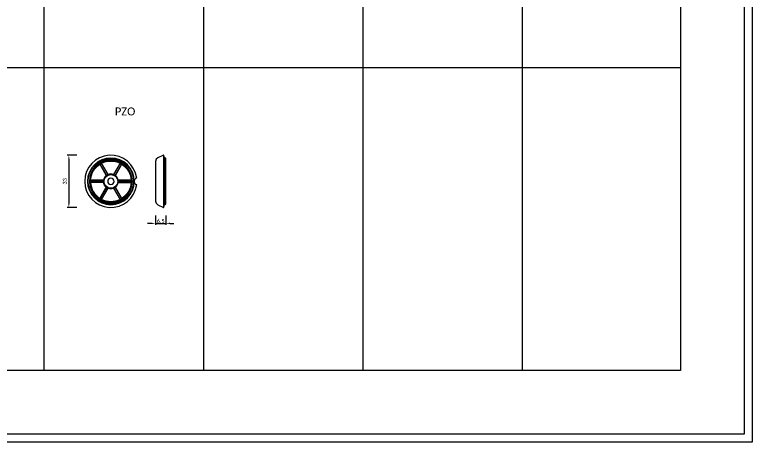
# Model space of a CAD drawing. Header units: millimetres. Extents: x 0 to 7790, y 0 to 17467.
# Drawn here: x 526.7 to 989.5, y 14745.7 to 15013.8 of the extents above; entities that cross this region are included whole.
import ezdxf

# ---------------------------------------------------------------- set-up
doc = ezdxf.new("R2010")
doc.units = ezdxf.units.MM
doc.header["$PDMODE"] = 35
doc.layers.get('0').update_dxf_attribs({"lineweight": 15})
doc.layers.add('_MB_pomocnicze_niedrukowane', color=220, linetype='Continuous', lineweight=15, plot=False)
for name, color, linetype, lineweight in [('_MB_profile_tworzywo_0.15', 33, 'Continuous', 15), ('_MB_ramka_0.15', 124, 'Continuous', 15), ('_MB_tekst_0.25', 40, 'Continuous', 25), ('_MB_wymiar_detal_0.09', 94, 'Continuous', 9)]:
    doc.layers.add(name, color=color, linetype=linetype, lineweight=lineweight)
doc.styles.add('_MB_Calibri_Light_2.5', font='calibril.ttf', dxfattribs={"height": 2.5})
doc.dimstyles.new('_MB_detal', dxfattribs={"dimscale": 10, "dimtxt": 2.5, "dimasz": 2.5, "dimexe": 1, "dimexo": 1, "dimgap": 1.25, "dimtad": 1, "dimdsep": 46, "dimtxsty": '_MB_Calibri_Light_2.5', "dimcen": -2.5, "dimclrd": 256, "dimclre": 256, "dimclrt": 40, "dimazin": 0, "dimtfac": 0.2, "dimtmove": 1, "dimatfit": 1, "dimfxl": 5, "dimfxlon": 1, "dimtolj": 1, "dimlwd": -1, "dimlwe": -1, "dimarcsym": 0})

# ---------------------------------------------------------------- blocks, each defined once
blk = doc.blocks.new('*D667')
at = {"layer": '_MB_wymiar_detal_0.09', "transparency": 16777216}
for p, q in [((565.68, 14925.68), (559.68, 14925.68)), ((560.68, 14923.18), (560.68, 14895.48)), ((565.68, 14892.98), (559.68, 14892.98))]:
    blk.add_line(p, q, dxfattribs=at)
for points in [[(560.26, 14923.18), (561.1, 14923.18), (560.68, 14925.68)], [(560.26, 14895.48), (561.1, 14895.48), (560.68, 14892.98)]]:
    blk.add_solid(points, dxfattribs=at)
at = {"layer": 'Defpoints', "color": 0, "transparency": 16777216}
for p in [(587.03, 14925.68), (560.68, 14892.98), (587.03, 14892.98)]:
    blk.add_point(p, dxfattribs=at)
at = {"layer": '_MB_wymiar_detal_0.09', "color": 40, "transparency": 16777216, "insert": (558.15, 14909.33), "char_height": 2.5, "attachment_point": 5, "rotation": 90, "style": '_MB_Calibri_Light_2.5'}
blk.add_mtext('33', dxfattribs=at)
blk = doc.blocks.new('*D668')
at = {"layer": '_MB_wymiar_detal_0.09', "transparency": 16777216}
for p, q in [((615.04, 14887.98), (615.04, 14881.98)), ((621.54, 14887.98), (621.54, 14881.98)), ((612.54, 14882.98), (610.04, 14882.98)), ((615.04, 14882.98), (621.54, 14882.98)), ((624.04, 14882.98), (626.54, 14882.98))]:
    blk.add_line(p, q, dxfattribs=at)
for points in [[(612.54, 14883.4), (612.54, 14882.56), (615.04, 14882.98)], [(624.04, 14883.4), (624.04, 14882.56), (621.54, 14882.98)]]:
    blk.add_solid(points, dxfattribs=at)
at = {"layer": 'Defpoints', "color": 0, "transparency": 16777216}
for p in [(615.04, 14896.88), (621.54, 14895.08), (621.54, 14882.98)]:
    blk.add_point(p, dxfattribs=at)
at = {"layer": '_MB_wymiar_detal_0.09', "color": 40, "transparency": 16777216, "insert": (618.29, 14884.43), "char_height": 2.5, "attachment_point": 5, "style": '_MB_Calibri_Light_2.5'}
blk.add_mtext('6.5', dxfattribs=at)
blk = doc.blocks.new('-PZO')
at = {"layer": '_MB_profile_tworzywo_0.15'}
blk.add_line((14.9, -0.75), (14.9, 0.75), dxfattribs=at)
for points in [[(16.23, 2, 16.308375), (16.23, -2)], [(12.68, 0.5, -0.019712), (12.68, -0.5), (4.69, -0.5, 0.053203), (4.69, 0.5), (12.68, 0.5)]]:
    blk.add_lwpolyline(points, format="xyb", dxfattribs=at)
for points in [[(0, 14.65, 1), (0, -14.65, 1)], [(-6.97, 10.68), (-2.9, 3.63, 0.18869), (-4.59, 0.7), (-12.74, 0.7, -0.238886)], [(-5.91, 11.23), (-1.91, 4.31, 0.053203), (-2.78, 3.81), (-6.77, 10.73, -0.019712)], [(5.77, 11.38), (1.69, 4.32, 0.18869), (-1.69, 4.32), (-5.77, 11.38, -0.238886)], [(6.77, 10.73), (2.78, 3.81, 0.053203), (1.91, 4.31), (5.91, 11.23, -0.019712)], [(12.74, 0.7), (4.59, 0.7, 0.18869), (2.9, 3.63), (6.97, 10.68, -0.238886)], [(-12.68, 0.5), (-4.69, 0.5, 0.053203), (-4.69, -0.5), (-12.68, -0.5, -0.019712)], [(-2.9, -3.63, -0.18869), (-4.59, -0.7), (-12.74, -0.7, 0.238886), (-6.97, -10.68)], [(-2.78, -3.81), (-6.77, -10.73, 0.019712), (-5.91, -11.23), (-1.91, -4.31, -0.053203)], [(-5.77, -11.38), (-1.69, -4.32, 0.18869), (1.69, -4.32), (5.77, -11.38, -0.238886)], [(5.91, -11.23), (1.91, -4.31, 0.053203), (2.78, -3.81), (6.77, -10.73, -0.019712)], [(2.9, -3.63, 0.18869), (4.59, -0.7), (12.74, -0.7, -0.238886), (6.97, -10.68)]]:
    blk.add_lwpolyline(points, format="xyb", close=True, dxfattribs=at)
for radius in [14.25, 13.09, 4.3]:
    blk.add_circle((0, 0), radius, dxfattribs=at)
at = {"layer": '_MB_profile_tworzywo_0.15', "extrusion": (0, 0, -1)}
for radius in [13.49, 2]:
    blk.add_circle((0, 0), radius, dxfattribs=at)
at = {"layer": '_MB_profile_tworzywo_0.15'}
for centre, start, end in [((16.15, 0.75), 86.4766, 179.9771), ((16.15, -0.75), 180.0294, 273.5354)]:
    blk.add_arc(centre, 1.25, start, end, dxfattribs=at)
blk = doc.blocks.new('-PZO_bok')
at = {"layer": '_MB_profile_tworzywo_0.15'}
for points in [[(-5.06, -14.72), (-1.56, -16.35), (-1.36, -16.35), (-0.9, -14.65), (-0.4, -14.65), (0, -14.25), (0, -13.49), (0, 13.49), (0, 14.25), (-0.4, 14.65), (-0.9, 14.65), (-1.36, 16.35), (-1.56, 16.35), (-5.06, 14.72), (-6.11, 13.79), (-6.5, 12.45), (-6.5, -12.45), (-6.11, -13.79), (-5.06, -14.72)], [(-1.36, -16.35), (-1.36, 16.35)], [(-0.9, 14.65), (-0.9, -14.65)]]:
    blk.add_lwpolyline(points, dxfattribs=at)

msp = doc.modelspace()

# ---------------------------------------------------------------- linework, layer by layer
at = {"layer": '_MB_pomocnicze_niedrukowane'}
msp.add_lwpolyline([(45.081, 15740.68), (944.472, 15740.68), (944.472, 14790.68), (45.081, 14790.68)], close=True, dxfattribs=at)
at = {"layer": '_MB_ramka_0.15'}
for points in [[(0, 15920.68), (989.472, 15920.68), (989.472, 14745.68), (0, 14745.68)], [(5, 15915.68), (984.472, 15915.68), (984.472, 14750.68), (5, 14750.68)]]:
    msp.add_lwpolyline(points, close=True, dxfattribs=at)
for points in [[(944.435, 15168.597), (944.472, 14790.68), (45.081, 14790.68), (45.081, 15740.68), (944.472, 15740.68), (944.472, 15168.597)], [(545.081, 15740.68), (545.081, 14790.68)], [(745.081, 15740.68), (745.081, 14790.68)], [(645.081, 15359.291), (645.081, 14790.68)], [(845.081, 15359.291), (845.081, 14790.68)], [(45.076, 14980.68), (944.453, 14980.768)]]:
    msp.add_lwpolyline(points, dxfattribs=at)

# ---------------------------------------------------------------- block references
for name, p in [('-PZO', (587.031, 14909.33)), ('-PZO_bok', (621.543, 14909.359))]:
    msp.add_blockref(name, p)

# ---------------------------------------------------------------- texts
at = {"layer": '_MB_tekst_0.25', "insert": (589.549, 14955.681), "char_height": 5, "width": 34.71749, "attachment_point": 1, "style": '_MB_Calibri_Light_2.5'}
msp.add_mtext('PZO', dxfattribs=at)

# ---------------------------------------------------------------- dimensions: what is measured, and where the dimension line sits
at = {"layer": '_MB_wymiar_detal_0.09'}
dim = msp.add_linear_dim(base=(560.681, 14892.98), p1=(587.031, 14925.68), p2=(587.031, 14892.98), angle=90, text='33', dimstyle='_MB_detal', override={"dimtol": 0, "dimlim": 0, "dimtp": 0.1, "dimtm": 0.1, "dimtfac": 0.71, "dimtdec": 2, "dimtolj": 0, "dimtzin": 8}, dxfattribs=at)
dim.commit()
dim.dimension.update_dxf_attribs({"geometry": '*D667', "text_midpoint": (558.154, 14909.33)})
dim = msp.add_linear_dim(base=(621.543, 14882.98), p1=(615.043, 14896.878), p2=(621.543, 14895.08), dimstyle='_MB_detal', override={"dimtol": 0, "dimlim": 0, "dimtp": 0.1, "dimtm": 0.1, "dimtfac": 0.71, "dimtdec": 2, "dimtolj": 0, "dimtzin": 8}, dxfattribs=at)
dim.commit()
dim.dimension.update_dxf_attribs({"geometry": '*D668', "text_midpoint": (618.293, 14881.907), "dimtype": 160})

doc.saveas('drawing.dxf')
